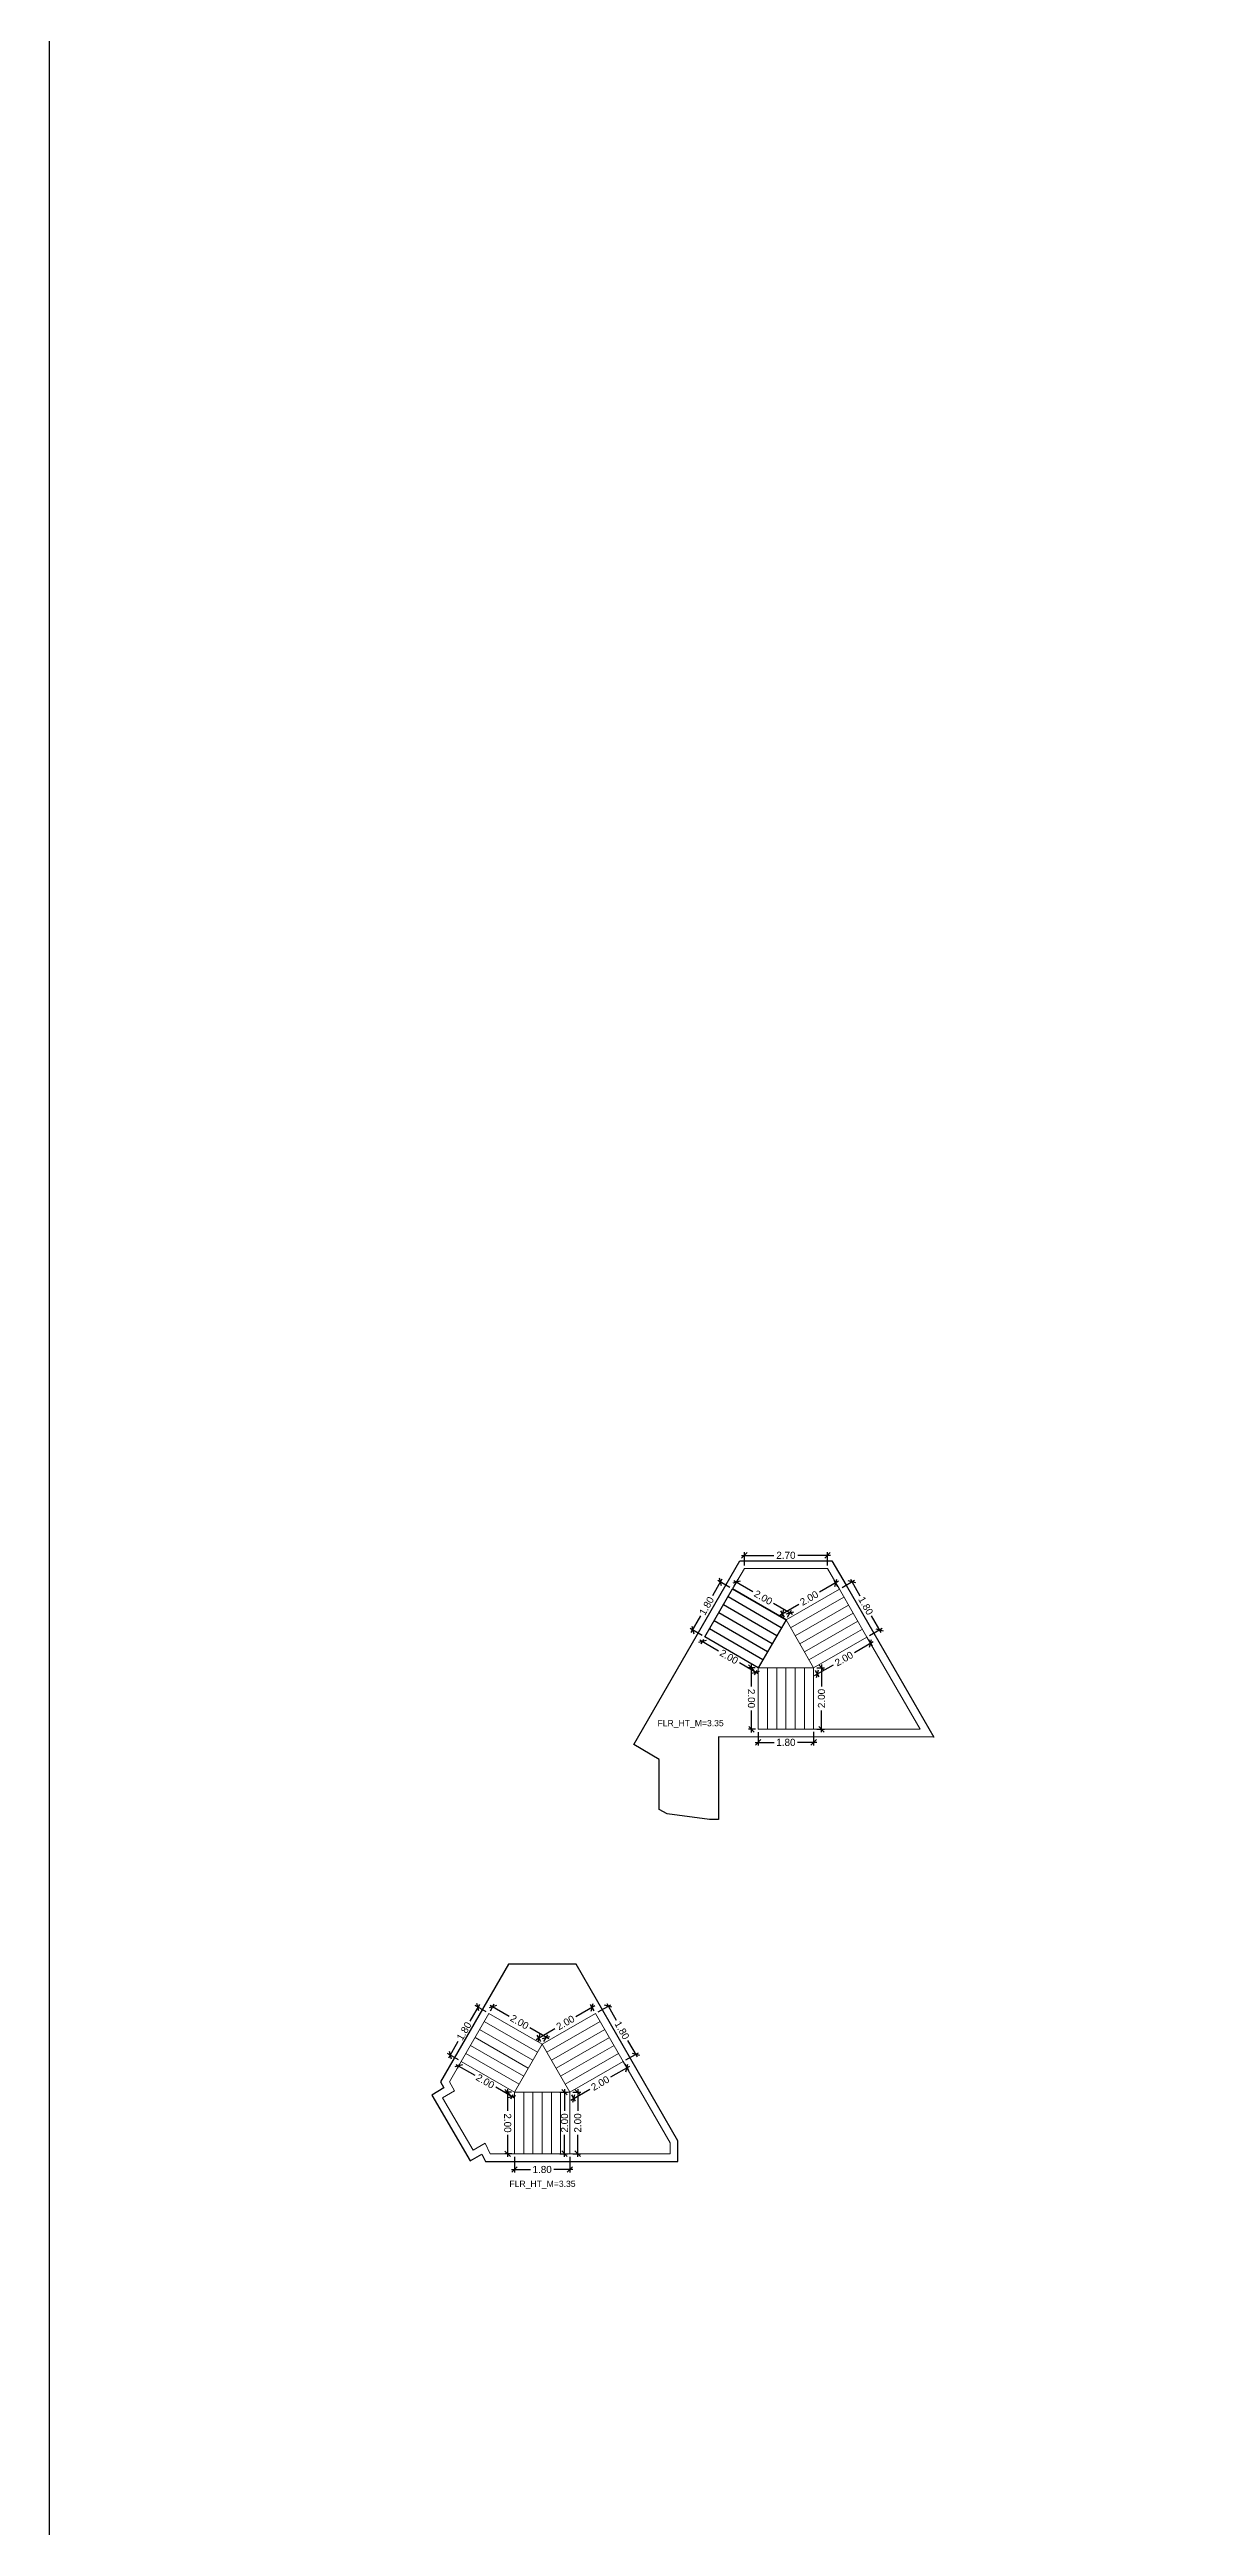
# Model space of a CAD drawing. Header units: metres. Extents: x 256329 to 886268, y -249371 to 355.
# Drawn here: x 281745.9 to 281783.3, y -640.1 to -559.6 of the extents above; entities that cross this region are included whole.
import ezdxf

# ---------------------------------------------------------------- set-up
doc = ezdxf.new("R2010")
doc.units = ezdxf.units.M
doc.header["$MEASUREMENT"] = 0
doc.header["$PDMODE"] = 35
doc.linetypes.add('CONTINOUS', pattern=[0])
doc.layers.get('0').update_dxf_attribs({"lineweight": 18})
doc.layers.get('Defpoints').update_dxf_attribs({"lineweight": 20})
for name, color, linetype in [('BLK_1_FLR_36_STAIR_1', 7, 'Continuous'), ('BLK_1_FLR_36_STAIR_2', 7, 'Continuous'), ('BLK_1_FLR_36_STAIR_2_FLIGHT_1', 7, 'Continuous')]:
    doc.layers.add(name, color=color, linetype=linetype)
for name, color, linetype, lineweight in [('BLK_1_FLR_36_STAIR_1_FLIGHT_1', 7, 'Continuous', 0), ('BLK_1_FLR_36_STAIR_1_FLIGHT_2', 7, 'Continuous', 0), ('BLK_1_FLR_36_STAIR_1_FLIGHT_3', 7, 'Continuous', 0), ('BLK_1_FLR_36_STAIR_1_LANDING_1', 7, 'Continuous', 0), ('BLK_1_FLR_36_STAIR_1_LANDING_2', 7, 'Continuous', 0), ('BLK_1_FLR_36_STAIR_2_FLIGHT_2', 7, 'Continuous', 0), ('BLK_1_FLR_36_STAIR_2_FLIGHT_3', 7, 'Continuous', 0), ('BLK_1_FLR_36_STAIR_2_LANDING_1', 1, 'Continuous', 0), ('BLK_1_FLR_36_STAIR_2_LANDING_2', 7, 'Continuous', 0)]:
    doc.layers.add(name, color=color, linetype=linetype, lineweight=lineweight)
doc.layers.add('SPA COMMENT', color=7, linetype='Continuous', true_color=0xeb0505)
doc.styles.get("Standard").update_dxf_attribs({"font": 'arial.ttf'})
doc.dimstyles.new('METRIC DIM', dxfattribs={"dimtxt": 0.23, "dimasz": 0.18, "dimexe": 0.1, "dimexo": 0.1, "dimgap": 0.09, "dimtad": 0, "dimzin": 0, "dimdsep": 46, "dimtxsty": 'Standard', "dimblk": 'OBLIQUE', "dimcen": 0, "dimdle": 0.1, "dimclrd": 147, "dimclre": 147, "dimclrt": 7, "dimadec": 0, "dimazin": 0, "dimtfac": 1, "dimtofl": 0, "dimtmove": 0, "dimatfit": 2, "dimfxl": 0.125, "dimtolj": 1, "dimtzin": 0, "dimarcsym": 0})

# ---------------------------------------------------------------- blocks, each defined once
blk = doc.blocks.new('_Oblique')
at = {"color": 0, "linetype": 'ByBlock', "lineweight": -2}
blk.add_line((-0.5, -0.5), (0.5, 0.5), dxfattribs=at)
blk = doc.blocks.new('*D391')
at = {"layer": 'BLK_1_FLR_36_STAIR_1_FLIGHT_2', "color": 147, "lineweight": -2, "transparency": 16777216}
for p, q in [((281760.887707, -628.510794), (281761.510207, -628.511018)), ((281760.987855, -628.098859), (281760.987671, -628.61083)), ((281762.887707, -628.511513), (281762.265207, -628.511289)), ((281762.787855, -628.099506), (281762.787671, -628.611477))]:
    blk.add_line(p, q, dxfattribs=at)
at = {"layer": 'Defpoints', "color": 0, "linetype": 'CONTINOUS', "transparency": 16777216}
for p in [(281760.987891, -627.998859, 0.042641), (281762.787707, -628.511477), (281762.787891, -627.999506, 0.042641)]:
    blk.add_point(p, dxfattribs=at)
at = {"layer": 'BLK_1_FLR_36_STAIR_1_FLIGHT_2', "color": 147, "linetype": 'CONTINOUS', "lineweight": -2, "transparency": 16777216, "xscale": 0.18, "yscale": 0.18, "zscale": 0.18}
for p, rotation in [((281760.987707, -628.51083), 179.979403), ((281762.787707, -628.511477), 359.979403)]:
    blk.add_blockref('_Oblique', p, dxfattribs=dict(at, rotation=rotation))
at = {"layer": 'BLK_1_FLR_36_STAIR_1_FLIGHT_2', "color": 7, "linetype": 'CONTINOUS', "transparency": 16777216, "insert": (281761.887707, -628.511154), "char_height": 0.23, "attachment_point": 5, "rotation": 359.97940333}
blk.add_mtext('\\A1;1.80', dxfattribs=at)
blk = doc.blocks.new('*D392')
at = {"layer": 'BLK_1_FLR_36_STAIR_1_FLIGHT_3', "color": 147, "lineweight": -2, "transparency": 16777216}
for p, q in [((281760.196369, -623.169534), (281760.812295, -623.523678)), ((281760.205768, -623.353806), (281760.332906, -623.132688)), ((281762.104911, -624.266903), (281761.488985, -623.912759)), ((281761.940927, -624.351484), (281762.068065, -624.130366))]:
    blk.add_line(p, q, dxfattribs=at)
at = {"layer": 'Defpoints', "color": 0, "linetype": 'CONTINOUS', "transparency": 16777216}
for p in [(281760.155923, -623.440497, 0.042641), (281761.891082, -624.438175, 0.042641), (281762.018219, -624.217058)]:
    blk.add_point(p, dxfattribs=at)
at = {"layer": 'BLK_1_FLR_36_STAIR_1_FLIGHT_3', "color": 147, "linetype": 'CONTINOUS', "lineweight": -2, "transparency": 16777216, "xscale": 0.18, "yscale": 0.18, "zscale": 0.18}
for p, rotation in [((281760.283061, -623.219379), 150.102044), ((281762.018219, -624.217058), 330.102044)]:
    blk.add_blockref('_Oblique', p, dxfattribs=dict(at, rotation=rotation))
at = {"layer": 'BLK_1_FLR_36_STAIR_1_FLIGHT_3', "color": 7, "linetype": 'CONTINOUS', "transparency": 16777216, "insert": (281761.15064, -623.718218), "char_height": 0.23, "attachment_point": 5, "rotation": 330.10204415}
blk.add_mtext('\\A1;2.00', dxfattribs=at)
blk = doc.blocks.new('*D393')
at = {"layer": 'BLK_1_FLR_36_STAIR_1_FLIGHT_1', "color": 147, "lineweight": -2, "transparency": 16777216}
for p, q in [((281763.59654, -623.191178), (281762.981186, -623.544777)), ((281763.575351, -623.355015), (281763.460013, -623.154296)), ((281761.689039, -624.287279), (281762.304393, -623.93368)), ((281761.841259, -624.351471), (281761.72592, -624.150752))]:
    blk.add_line(p, q, dxfattribs=at)
at = {"layer": 'Defpoints', "color": 0, "linetype": 'CONTINOUS', "transparency": 16777216}
for p in [(281763.509836, -623.241001), (281763.625174, -623.44172, 0.042641), (281761.891082, -624.438175, 0.042641)]:
    blk.add_point(p, dxfattribs=at)
at = {"layer": 'BLK_1_FLR_36_STAIR_1_FLIGHT_1', "color": 147, "linetype": 'CONTINOUS', "lineweight": -2, "transparency": 16777216, "xscale": 0.18, "yscale": 0.18, "zscale": 0.18}
for p, rotation in [((281763.509836, -623.241001), 29.88281300000001), ((281761.775743, -624.237456), 209.882813)]:
    blk.add_blockref('_Oblique', p, dxfattribs=dict(at, rotation=rotation))
at = {"layer": 'BLK_1_FLR_36_STAIR_1_FLIGHT_1', "color": 7, "linetype": 'CONTINOUS', "transparency": 16777216, "insert": (281762.642789, -623.739229), "char_height": 0.23, "attachment_point": 5, "rotation": 29.88281256}
blk.add_mtext('\\A1;2.00', dxfattribs=at)
blk = doc.blocks.new('*D394')
at = {"layer": 'BLK_1_FLR_36_STAIR_1_LANDING_2', "color": 147, "lineweight": -2, "transparency": 16777216}
for p, q in [((281760.887892, -625.999306), (281760.660613, -626.000324)), ((281760.760164, -625.899877), (281760.763342, -626.609693)), ((281760.770013, -628.100074), (281760.766836, -627.390258)), ((281760.896846, -627.999505), (281760.669567, -628.000523))]:
    blk.add_line(p, q, dxfattribs=at)
at = {"layer": 'Defpoints', "color": 0, "linetype": 'CONTINOUS', "transparency": 16777216}
for p in [(281760.987891, -625.998859, 0.042641), (281760.769566, -628.000075), (281760.996845, -627.999058, 0.042641)]:
    blk.add_point(p, dxfattribs=at)
at = {"layer": 'BLK_1_FLR_36_STAIR_1_LANDING_2', "color": 147, "linetype": 'CONTINOUS', "lineweight": -2, "transparency": 16777216, "xscale": 0.18, "yscale": 0.18, "zscale": 0.18}
for p, rotation in [((281760.760612, -625.999876), 90.256477), ((281760.769566, -628.000075), 270.256477)]:
    blk.add_blockref('_Oblique', p, dxfattribs=dict(at, rotation=rotation))
at = {"layer": 'BLK_1_FLR_36_STAIR_1_LANDING_2', "color": 7, "linetype": 'CONTINOUS', "transparency": 16777216, "insert": (281760.765089, -626.999975), "char_height": 0.23, "attachment_point": 5, "rotation": 270.25647707}
blk.add_mtext('\\A1;2.00', dxfattribs=at)
blk = doc.blocks.new('*D395')
at = {"layer": 'BLK_1_FLR_36_STAIR_1_LANDING_2', "color": 147, "lineweight": -2, "transparency": 16777216}
for p, q in [((281759.08596, -625.094471), (281759.700374, -625.449048)), ((281759.206234, -625.086125), (281759.122588, -625.231067)), ((281760.990858, -626.193784), (281760.376444, -625.839207)), ((281760.937908, -626.085471), (281760.854262, -626.230412))]:
    blk.add_line(p, q, dxfattribs=at)
at = {"layer": 'Defpoints', "color": 0, "linetype": 'CONTINOUS', "transparency": 16777216}
for p in [(281759.172572, -625.144455), (281759.256218, -624.999513, 0.042641), (281760.987891, -625.998859, 0.042641)]:
    blk.add_point(p, dxfattribs=at)
at = {"layer": 'BLK_1_FLR_36_STAIR_1_LANDING_2', "color": 147, "linetype": 'CONTINOUS', "lineweight": -2, "transparency": 16777216, "xscale": 0.18, "yscale": 0.18, "zscale": 0.18}
for p, rotation in [((281759.172572, -625.144455), 150.01084), ((281760.904246, -626.1438), 330.01084)]:
    blk.add_blockref('_Oblique', p, dxfattribs=dict(at, rotation=rotation))
at = {"layer": 'BLK_1_FLR_36_STAIR_1_LANDING_2', "color": 7, "linetype": 'CONTINOUS', "transparency": 16777216, "insert": (281760.038409, -625.644128), "char_height": 0.23, "attachment_point": 5, "rotation": 330.01084041}
blk.add_mtext('\\A1;2.00', dxfattribs=at)
blk = doc.blocks.new('*D396')
at = {"layer": 'BLK_1_FLR_36_STAIR_1_LANDING_1', "color": 147, "lineweight": -2, "transparency": 16777216}
for p, q in [((281764.728283, -625.160706), (281764.112929, -625.514305)), ((281764.571807, -625.089108), (281764.691401, -625.297234)), ((281762.820781, -626.256807), (281763.436136, -625.903208)), ((281762.837714, -626.085563), (281762.957309, -626.293689))]:
    blk.add_line(p, q, dxfattribs=at)
at = {"layer": 'Defpoints', "color": 0, "linetype": 'CONTINOUS', "transparency": 16777216}
for p in [(281764.521984, -625.002403, 0.042641), (281764.641578, -625.210529), (281762.787891, -625.998859, 0.042641)]:
    blk.add_point(p, dxfattribs=at)
at = {"layer": 'BLK_1_FLR_36_STAIR_1_LANDING_1', "color": 147, "linetype": 'CONTINOUS', "lineweight": -2, "transparency": 16777216, "xscale": 0.18, "yscale": 0.18, "zscale": 0.18}
for p, rotation in [((281764.641578, -625.210529), 29.88281300000001), ((281762.907486, -626.206984), 209.882813)]:
    blk.add_blockref('_Oblique', p, dxfattribs=dict(at, rotation=rotation))
at = {"layer": 'BLK_1_FLR_36_STAIR_1_LANDING_1', "color": 7, "linetype": 'CONTINOUS', "transparency": 16777216, "insert": (281763.774532, -625.708757), "char_height": 0.23, "attachment_point": 5, "rotation": 29.88281256}
blk.add_mtext('\\A1;2.00', dxfattribs=at)
blk = doc.blocks.new('*D397')
at = {"layer": 'BLK_1_FLR_36_STAIR_1_LANDING_1', "color": 147, "lineweight": -2, "transparency": 16777216}
for p, q in [((281762.887891, -625.998859), (281763.143542, -625.998859)), ((281763.043542, -625.898859), (281763.043542, -626.608572)), ((281763.043542, -628.098859), (281763.043542, -627.389145)), ((281762.887891, -627.998859), (281763.143542, -627.998859))]:
    blk.add_line(p, q, dxfattribs=at)
at = {"layer": 'Defpoints', "color": 0, "linetype": 'CONTINOUS', "transparency": 16777216}
for p in [(281762.787891, -625.998859, 0.042641), (281762.787891, -627.998859, 0.042641), (281763.043542, -627.998859)]:
    blk.add_point(p, dxfattribs=at)
at = {"layer": 'BLK_1_FLR_36_STAIR_1_LANDING_1', "color": 147, "linetype": 'CONTINOUS', "lineweight": -2, "transparency": 16777216, "xscale": 0.18, "yscale": 0.18, "zscale": 0.18}
for p, rotation in [((281763.043542, -625.998859), 90), ((281763.043542, -627.998859), 270)]:
    blk.add_blockref('_Oblique', p, dxfattribs=dict(at, rotation=rotation))
at = {"layer": 'BLK_1_FLR_36_STAIR_1_LANDING_1', "color": 7, "linetype": 'CONTINOUS', "transparency": 16777216, "insert": (281763.043542, -626.998859), "char_height": 0.23, "attachment_point": 5, "rotation": 90}
blk.add_mtext('\\A1;2.00', dxfattribs=at)
blk = doc.blocks.new('*D398')
at = {"layer": 'BLK_1_FLR_36_STAIR_1_FLIGHT_3', "color": 147, "lineweight": -2, "transparency": 16777216}
for p, q in [((281759.849977, -623.148479), (281759.538829, -623.687639)), ((281760.069311, -623.390514), (281759.713381, -623.185107)), ((281758.850305, -624.880719), (281759.161453, -624.341559)), ((281759.169606, -624.949529), (281758.813676, -624.744123))]:
    blk.add_line(p, q, dxfattribs=at)
at = {"layer": 'Defpoints', "color": 0, "linetype": 'CONTINOUS', "transparency": 16777216}
for p in [(281760.155923, -623.440497, 0.042641), (281758.900288, -624.794107), (281759.256218, -624.999513, 0.042641)]:
    blk.add_point(p, dxfattribs=at)
at = {"layer": 'BLK_1_FLR_36_STAIR_1_FLIGHT_3', "color": 147, "linetype": 'CONTINOUS', "lineweight": -2, "transparency": 16777216, "xscale": 0.18, "yscale": 0.18, "zscale": 0.18}
for p, rotation in [((281759.799993, -623.235091), 60.01084000000001), ((281758.900288, -624.794107), 240.01084)]:
    blk.add_blockref('_Oblique', p, dxfattribs=dict(at, rotation=rotation))
at = {"layer": 'BLK_1_FLR_36_STAIR_1_FLIGHT_3', "color": 7, "linetype": 'CONTINOUS', "transparency": 16777216, "insert": (281759.350141, -624.014599), "char_height": 0.23, "attachment_point": 5, "rotation": 60.01084041}
blk.add_mtext('\\A1;1.80', dxfattribs=at)
blk = doc.blocks.new('*D399')
at = {"layer": 'BLK_1_FLR_36_STAIR_1_FLIGHT_1', "color": 147, "lineweight": -2, "transparency": 16777216}
for p, q in [((281763.711879, -623.391897), (281764.121002, -623.156804)), ((281763.984475, -623.119922), (281764.294621, -623.659659)), ((281764.98093, -624.854015), (281764.670783, -624.314278)), ((281764.608688, -624.95258), (281765.017812, -624.717487))]:
    blk.add_line(p, q, dxfattribs=at)
at = {"layer": 'Defpoints', "color": 0, "linetype": 'CONTINOUS', "transparency": 16777216}
for p in [(281763.625174, -623.44172, 0.042641), (281764.521984, -625.002403, 0.042641), (281764.931107, -624.76731)]:
    blk.add_point(p, dxfattribs=at)
at = {"layer": 'BLK_1_FLR_36_STAIR_1_FLIGHT_1', "color": 147, "linetype": 'CONTINOUS', "lineweight": -2, "transparency": 16777216, "xscale": 0.18, "yscale": 0.18, "zscale": 0.18}
for p, rotation in [((281764.034297, -623.206627), 119.882813), ((281764.931107, -624.76731), 299.882813)]:
    blk.add_blockref('_Oblique', p, dxfattribs=dict(at, rotation=rotation))
at = {"layer": 'BLK_1_FLR_36_STAIR_1_FLIGHT_1', "color": 7, "linetype": 'CONTINOUS', "transparency": 16777216, "insert": (281764.482702, -623.986969), "char_height": 0.23, "attachment_point": 5, "rotation": 299.88281257}
blk.add_mtext('\\A1;1.80', dxfattribs=at)
blk = doc.blocks.new('*D400')
at = {"layer": 'BLK_1_FLR_36_STAIR_2_FLIGHT_2', "color": 147, "lineweight": -2, "transparency": 16777216}
for p, q in [((281771.633576, -609.596179), (281772.042699, -609.361086)), ((281771.906172, -609.324204), (281772.216319, -609.863941)), ((281772.530386, -611.156862), (281772.939509, -610.921769)), ((281772.902627, -611.058297), (281772.592481, -610.51856))]:
    blk.add_line(p, q, dxfattribs=at)
at = {"layer": 'Defpoints', "color": 0, "linetype": 'CONTINOUS', "transparency": 16777216}
for p in [(281771.546871, -609.646002, 0.042641), (281772.852805, -610.971592), (281772.443681, -611.206685, 0.042641)]:
    blk.add_point(p, dxfattribs=at)
at = {"layer": 'BLK_1_FLR_36_STAIR_2_FLIGHT_2', "color": 147, "linetype": 'CONTINOUS', "lineweight": -2, "transparency": 16777216, "xscale": 0.18, "yscale": 0.18, "zscale": 0.18}
for p, rotation in [((281771.955995, -609.410909), 119.882813), ((281772.852805, -610.971592), 299.882813)]:
    blk.add_blockref('_Oblique', p, dxfattribs=dict(at, rotation=rotation))
at = {"layer": 'BLK_1_FLR_36_STAIR_2_FLIGHT_2', "color": 7, "linetype": 'CONTINOUS', "transparency": 16777216, "insert": (281772.4044, -610.191251), "char_height": 0.23, "attachment_point": 5, "rotation": 299.88281257}
blk.add_mtext('\\A1;1.80', dxfattribs=at)
blk = doc.blocks.new('*D401')
at = {"layer": 'BLK_1_FLR_36_STAIR_2_LANDING_1', "color": 147, "lineweight": -2, "transparency": 16777216}
for p, q in [((281768.118066, -609.373816), (281768.733992, -609.72796)), ((281768.127466, -609.558088), (281768.254604, -609.33697)), ((281770.026608, -610.471185), (281769.410682, -610.117041)), ((281769.862625, -610.555766), (281769.989762, -610.334648))]:
    blk.add_line(p, q, dxfattribs=at)
at = {"layer": 'Defpoints', "color": 0, "linetype": 'CONTINOUS', "transparency": 16777216}
for p in [(281768.07762, -609.644779, 0.042641), (281769.812779, -610.642457, 0.042641), (281769.939917, -610.42134)]:
    blk.add_point(p, dxfattribs=at)
at = {"layer": 'BLK_1_FLR_36_STAIR_2_LANDING_1', "color": 147, "linetype": 'CONTINOUS', "lineweight": -2, "transparency": 16777216, "xscale": 0.18, "yscale": 0.18, "zscale": 0.18}
for p, rotation in [((281768.204758, -609.423661), 150.102044), ((281769.939917, -610.42134), 330.102044)]:
    blk.add_blockref('_Oblique', p, dxfattribs=dict(at, rotation=rotation))
at = {"layer": 'BLK_1_FLR_36_STAIR_2_LANDING_1', "color": 7, "linetype": 'CONTINOUS', "transparency": 16777216, "insert": (281769.072337, -609.9225), "char_height": 0.23, "attachment_point": 5, "rotation": 330.10204415}
blk.add_mtext('\\A1;2.00', dxfattribs=at)
blk = doc.blocks.new('*D402')
at = {"layer": 'BLK_1_FLR_36_STAIR_2_FLIGHT_2', "color": 147, "lineweight": -2, "transparency": 16777216}
for p, q in [((281771.497049, -609.559297), (281771.38171, -609.358578)), ((281769.610736, -610.491561), (281770.22609, -610.137962)), ((281771.518238, -609.39546), (281770.902883, -609.749059)), ((281769.762956, -610.555753), (281769.647618, -610.355034))]:
    blk.add_line(p, q, dxfattribs=at)
at = {"layer": 'Defpoints', "color": 0, "linetype": 'CONTINOUS', "transparency": 16777216}
for p in [(281771.431533, -609.445283), (281771.546871, -609.646002, 0.042641), (281769.812779, -610.642457, 0.042641)]:
    blk.add_point(p, dxfattribs=at)
at = {"layer": 'BLK_1_FLR_36_STAIR_2_FLIGHT_2', "color": 147, "linetype": 'CONTINOUS', "lineweight": -2, "transparency": 16777216, "xscale": 0.18, "yscale": 0.18, "zscale": 0.18}
for p, rotation in [((281771.431533, -609.445283), 29.88281300000001), ((281769.69744, -610.441738), 209.882813)]:
    blk.add_blockref('_Oblique', p, dxfattribs=dict(at, rotation=rotation))
at = {"layer": 'BLK_1_FLR_36_STAIR_2_FLIGHT_2', "color": 7, "linetype": 'CONTINOUS', "transparency": 16777216, "insert": (281770.564487, -609.943511), "char_height": 0.23, "attachment_point": 5, "rotation": 29.88281256}
blk.add_mtext('\\A1;2.00', dxfattribs=at)
blk = doc.blocks.new('*D403')
at = {"layer": 'BLK_1_FLR_36_STAIR_2_FLIGHT_3', "color": 147, "lineweight": -2, "transparency": 16777216}
for p, q in [((281768.80959, -612.203588), (281768.58231, -612.204606)), ((281768.681862, -612.104159), (281768.685039, -612.813975)), ((281768.818543, -614.203787), (281768.591264, -614.204805)), ((281768.691711, -614.304356), (281768.688533, -613.59454))]:
    blk.add_line(p, q, dxfattribs=at)
at = {"layer": 'Defpoints', "color": 0, "linetype": 'CONTINOUS', "transparency": 16777216}
for p in [(281768.909589, -612.203141, 0.042641), (281768.691263, -614.204357), (281768.918542, -614.20334, 0.042641)]:
    blk.add_point(p, dxfattribs=at)
at = {"layer": 'BLK_1_FLR_36_STAIR_2_FLIGHT_3', "color": 147, "linetype": 'CONTINOUS', "lineweight": -2, "transparency": 16777216, "xscale": 0.18, "yscale": 0.18, "zscale": 0.18}
for p, rotation in [((281768.682309, -612.204158), 90.256477), ((281768.691263, -614.204357), 270.256477)]:
    blk.add_blockref('_Oblique', p, dxfattribs=dict(at, rotation=rotation))
at = {"layer": 'BLK_1_FLR_36_STAIR_2_FLIGHT_3', "color": 7, "linetype": 'CONTINOUS', "transparency": 16777216, "insert": (281768.686786, -613.204257), "char_height": 0.23, "attachment_point": 5, "rotation": 270.25647707}
blk.add_mtext('\\A1;2.00', dxfattribs=at)
blk = doc.blocks.new('*D404')
at = {"layer": 'BLK_1_FLR_36_STAIR_2_FLIGHT_1', "color": 147, "lineweight": -2, "transparency": 16777216}
for p, q in [((281767.007657, -611.298753), (281767.622071, -611.65333)), ((281767.127931, -611.290407), (281767.044286, -611.435349)), ((281768.912555, -612.398066), (281768.298141, -612.043489)), ((281768.859605, -612.289753), (281768.775959, -612.434694))]:
    blk.add_line(p, q, dxfattribs=at)
at = {"layer": 'Defpoints', "color": 0, "linetype": 'CONTINOUS', "transparency": 16777216}
for p in [(281767.094269, -611.348737), (281767.177915, -611.203795, 0.042641), (281768.909589, -612.203141, 0.042641)]:
    blk.add_point(p, dxfattribs=at)
at = {"layer": 'BLK_1_FLR_36_STAIR_2_FLIGHT_1', "color": 147, "linetype": 'CONTINOUS', "lineweight": -2, "transparency": 16777216, "xscale": 0.18, "yscale": 0.18, "zscale": 0.18}
for p, rotation in [((281767.094269, -611.348737), 150.01084), ((281768.825943, -612.348082), 330.01084)]:
    blk.add_blockref('_Oblique', p, dxfattribs=dict(at, rotation=rotation))
at = {"layer": 'BLK_1_FLR_36_STAIR_2_FLIGHT_1', "color": 7, "linetype": 'CONTINOUS', "transparency": 16777216, "insert": (281767.960106, -611.84841), "char_height": 0.23, "attachment_point": 5, "rotation": 330.01084041}
blk.add_mtext('\\A1;2.00', dxfattribs=at)
blk = doc.blocks.new('*D405')
at = {"layer": 'BLK_1_FLR_36_STAIR_2_LANDING_2', "color": 147, "lineweight": -2, "transparency": 16777216}
for p, q in [((281772.64998, -611.364988), (281772.034626, -611.718587)), ((281772.493504, -611.29339), (281772.613098, -611.501516)), ((281770.742479, -612.461089), (281771.357833, -612.10749)), ((281770.759411, -612.289845), (281770.879006, -612.497971))]:
    blk.add_line(p, q, dxfattribs=at)
at = {"layer": 'Defpoints', "color": 0, "linetype": 'CONTINOUS', "transparency": 16777216}
for p in [(281772.443681, -611.206685, 0.042641), (281772.563276, -611.414811), (281770.709589, -612.203141, 0.042641)]:
    blk.add_point(p, dxfattribs=at)
at = {"layer": 'BLK_1_FLR_36_STAIR_2_LANDING_2', "color": 147, "linetype": 'CONTINOUS', "lineweight": -2, "transparency": 16777216, "xscale": 0.18, "yscale": 0.18, "zscale": 0.18}
for p, rotation in [((281772.563276, -611.414811), 29.88281300000001), ((281770.829183, -612.411266), 209.882813)]:
    blk.add_blockref('_Oblique', p, dxfattribs=dict(at, rotation=rotation))
at = {"layer": 'BLK_1_FLR_36_STAIR_2_LANDING_2', "color": 7, "linetype": 'CONTINOUS', "transparency": 16777216, "insert": (281771.696229, -611.913039), "char_height": 0.23, "attachment_point": 5, "rotation": 29.88281256}
blk.add_mtext('\\A1;2.00', dxfattribs=at)
blk = doc.blocks.new('*D406')
at = {"layer": 'BLK_1_FLR_36_STAIR_2_LANDING_2', "color": 147, "lineweight": -2, "transparency": 16777216}
for p, q in [((281770.809589, -612.203141), (281771.065239, -612.203141)), ((281770.965239, -612.103141), (281770.965239, -612.812854)), ((281770.809589, -614.203141), (281771.065239, -614.203141)), ((281770.965239, -614.303141), (281770.965239, -613.593427))]:
    blk.add_line(p, q, dxfattribs=at)
at = {"layer": 'Defpoints', "color": 0, "linetype": 'CONTINOUS', "transparency": 16777216}
for p in [(281770.709589, -612.203141, 0.042641), (281770.709589, -614.203141, 0.042641), (281770.965239, -614.203141)]:
    blk.add_point(p, dxfattribs=at)
at = {"layer": 'BLK_1_FLR_36_STAIR_2_LANDING_2', "color": 147, "linetype": 'CONTINOUS', "lineweight": -2, "transparency": 16777216, "xscale": 0.18, "yscale": 0.18, "zscale": 0.18}
for p, rotation in [((281770.965239, -612.203141), 90), ((281770.965239, -614.203141), 270)]:
    blk.add_blockref('_Oblique', p, dxfattribs=dict(at, rotation=rotation))
at = {"layer": 'BLK_1_FLR_36_STAIR_2_LANDING_2', "color": 7, "linetype": 'CONTINOUS', "transparency": 16777216, "insert": (281770.965239, -613.203141), "char_height": 0.23, "attachment_point": 5, "rotation": 90}
blk.add_mtext('\\A1;2.00', dxfattribs=at)
blk = doc.blocks.new('*D407')
at = {"layer": 'BLK_1_FLR_36_STAIR_2_FLIGHT_1', "color": 147, "lineweight": -2, "transparency": 16777216}
for p, q in [((281767.732097, -609.329921), (281767.420949, -609.869081)), ((281767.991008, -609.594795), (281767.595501, -609.366549)), ((281767.091303, -611.153811), (281766.695796, -610.925565)), ((281766.732425, -611.062161), (281767.043573, -610.523001))]:
    blk.add_line(p, q, dxfattribs=at)
at = {"layer": 'Defpoints', "color": 0, "linetype": 'CONTINOUS', "transparency": 16777216}
for p in [(281768.07762, -609.644779, 0.042641), (281766.782408, -610.975549), (281767.177915, -611.203795, 0.042641)]:
    blk.add_point(p, dxfattribs=at)
at = {"layer": 'BLK_1_FLR_36_STAIR_2_FLIGHT_1', "color": 147, "linetype": 'CONTINOUS', "lineweight": -2, "transparency": 16777216, "xscale": 0.18, "yscale": 0.18, "zscale": 0.18}
for p, rotation in [((281767.682113, -609.416533), 60.01084000000001), ((281766.782408, -610.975549), 240.01084)]:
    blk.add_blockref('_Oblique', p, dxfattribs=dict(at, rotation=rotation))
at = {"layer": 'BLK_1_FLR_36_STAIR_2_FLIGHT_1', "color": 7, "linetype": 'CONTINOUS', "transparency": 16777216, "insert": (281767.232261, -610.196041), "char_height": 0.23, "attachment_point": 5, "rotation": 60.01084041}
blk.add_mtext('\\A1;1.80', dxfattribs=at)
blk = doc.blocks.new('*D408')
at = {"layer": 'BLK_1_FLR_36_STAIR_2_FLIGHT_3', "color": 147, "lineweight": -2, "transparency": 16777216}
for p, q in [((281768.809589, -614.630319), (281769.432089, -614.630319)), ((281768.909589, -614.303141), (281768.909589, -614.730319)), ((281770.809589, -614.630319), (281770.187089, -614.630319)), ((281770.709589, -614.289342), (281770.709589, -614.730319))]:
    blk.add_line(p, q, dxfattribs=at)
at = {"layer": 'Defpoints', "color": 0, "linetype": 'CONTINOUS', "transparency": 16777216}
for p in [(281768.909589, -614.203141, 0.042641), (281770.709589, -614.189342, 0.042641), (281770.709589, -614.630319)]:
    blk.add_point(p, dxfattribs=at)
at = {"layer": 'BLK_1_FLR_36_STAIR_2_FLIGHT_3', "color": 147, "linetype": 'CONTINOUS', "lineweight": -2, "transparency": 16777216, "xscale": 0.18, "yscale": 0.18, "zscale": 0.18, "rotation": 180}
blk.add_blockref('_Oblique', (281768.909589, -614.630319), dxfattribs=at)
at = {"layer": 'BLK_1_FLR_36_STAIR_2_FLIGHT_3', "color": 147, "linetype": 'CONTINOUS', "lineweight": -2, "transparency": 16777216, "xscale": 0.18, "yscale": 0.18, "zscale": 0.18}
blk.add_blockref('_Oblique', (281770.709589, -614.630319), dxfattribs=at)
at = {"layer": 'BLK_1_FLR_36_STAIR_2_FLIGHT_3', "color": 7, "linetype": 'CONTINOUS', "transparency": 16777216, "insert": (281769.809589, -614.630319), "char_height": 0.23, "attachment_point": 5}
blk.add_mtext('\\A1;1.80', dxfattribs=at)
blk = doc.blocks.new('*D409')
at = {"layer": 'BLK_1_FLR_36_STAIR_2_LANDING_1', "color": 147, "lineweight": -2, "transparency": 16777216}
for p, q in [((281768.360938, -608.552349), (281769.420122, -608.552349)), ((281768.460938, -608.881564), (281768.460938, -608.452349)), ((281771.259878, -608.552349), (281770.200695, -608.552349)), ((281771.159878, -608.882228), (281771.159878, -608.452349))]:
    blk.add_line(p, q, dxfattribs=at)
at = {"layer": 'Defpoints', "color": 0, "linetype": 'CONTINOUS', "transparency": 16777216}
for p in [(281771.159878, -608.552349), (281768.460938, -608.981564, 0.042641), (281771.159878, -608.982228, 0.042641)]:
    blk.add_point(p, dxfattribs=at)
at = {"layer": 'BLK_1_FLR_36_STAIR_2_LANDING_1', "color": 147, "linetype": 'CONTINOUS', "lineweight": -2, "transparency": 16777216, "xscale": 0.18, "yscale": 0.18, "zscale": 0.18, "rotation": 180}
blk.add_blockref('_Oblique', (281768.460938, -608.552349), dxfattribs=at)
at = {"layer": 'BLK_1_FLR_36_STAIR_2_LANDING_1', "color": 147, "linetype": 'CONTINOUS', "lineweight": -2, "transparency": 16777216, "xscale": 0.18, "yscale": 0.18, "zscale": 0.18}
blk.add_blockref('_Oblique', (281771.159878, -608.552349), dxfattribs=at)
at = {"layer": 'BLK_1_FLR_36_STAIR_2_LANDING_1', "color": 7, "linetype": 'CONTINOUS', "transparency": 16777216, "insert": (281769.810408, -608.552349), "char_height": 0.23, "attachment_point": 5}
blk.add_mtext('\\A1;2.70', dxfattribs=at)
blk = doc.blocks.new('*D410')
at = {"layer": 'BLK_1_FLR_36_STAIR_1_FLIGHT_2', "color": 147, "lineweight": -2, "transparency": 16777216}
for p, q in [((281762.4588, -625.998859), (281762.714451, -625.998859)), ((281762.614451, -625.898859), (281762.614451, -626.608572)), ((281762.614451, -628.098859), (281762.614451, -627.389145)), ((281762.4588, -627.998859), (281762.714451, -627.998859))]:
    blk.add_line(p, q, dxfattribs=at)
at = {"layer": 'Defpoints', "color": 0, "linetype": 'CONTINOUS', "transparency": 16777216}
for p in [(281762.3588, -625.998859, 0.042641), (281762.3588, -627.998859, 0.042641), (281762.614451, -627.998859)]:
    blk.add_point(p, dxfattribs=at)
at = {"layer": 'BLK_1_FLR_36_STAIR_1_FLIGHT_2', "color": 147, "linetype": 'CONTINOUS', "lineweight": -2, "transparency": 16777216, "xscale": 0.18, "yscale": 0.18, "zscale": 0.18}
for p, rotation in [((281762.614451, -625.998859), 90), ((281762.614451, -627.998859), 270)]:
    blk.add_blockref('_Oblique', p, dxfattribs=dict(at, rotation=rotation))
at = {"layer": 'BLK_1_FLR_36_STAIR_1_FLIGHT_2', "color": 7, "linetype": 'CONTINOUS', "transparency": 16777216, "insert": (281762.614451, -626.998859), "char_height": 0.23, "attachment_point": 5, "rotation": 90}
blk.add_mtext('\\A1;2.00', dxfattribs=at)

msp = doc.modelspace()

# ---------------------------------------------------------------- linework, layer by layer
at = {"layer": 'BLK_1_FLR_36_STAIR_1', "color": 7, "linetype": 'CONTINOUS'}
msp.add_lwpolyline([(281762.993422, -621.833867), (281760.79063, -621.833867), (281758.579067, -625.666081), (281758.692199, -625.86188), (281758.303674, -626.091641), (281759.549365, -628.229822), (281759.925239, -628.013432), (281760.044972, -628.252138), (281766.296715, -628.253702), (281766.296883, -627.582751)], close=True, dxfattribs=at)
at = {"layer": 'BLK_1_FLR_36_STAIR_1_FLIGHT_1', "color": 3, "linetype": 'CONTINOUS'}
for p, q in [((281761.891082, -624.438175), (281763.625174, -623.44172)), ((281762.04055, -624.698289), (281763.774642, -623.701834)), ((281762.190018, -624.958403), (281763.924111, -623.961948)), ((281762.339486, -625.218517), (281764.073579, -624.222062)), ((281762.488955, -625.478631), (281764.223047, -624.482176)), ((281762.638423, -625.738745), (281764.372516, -624.742289)), ((281762.787891, -625.998859), (281764.521984, -625.002403))]:
    msp.add_line(p, q, dxfattribs=at)
at = {"layer": 'BLK_1_FLR_36_STAIR_1_FLIGHT_1', "color": 7, "linetype": 'CONTINOUS'}
msp.add_lwpolyline([(281763.625174, -623.44172), (281764.521984, -625.002403), (281762.787891, -625.998859), (281761.891082, -624.438175), (281763.625174, -623.44172)], dxfattribs=at)
at = {"layer": 'BLK_1_FLR_36_STAIR_1_FLIGHT_2', "color": 3, "linetype": 'CONTINOUS'}
for p, q in [((281760.987891, -625.998859), (281760.987891, -627.998859)), ((281761.287891, -625.998859), (281761.287891, -627.998859)), ((281761.587891, -625.998859), (281761.587891, -627.998859)), ((281761.887891, -625.998859), (281761.887891, -627.998859)), ((281762.187891, -625.998859), (281762.187891, -627.998859)), ((281762.487891, -625.998859), (281762.487891, -627.998859)), ((281762.787891, -625.998859), (281762.787891, -627.998859))]:
    msp.add_line(p, q, dxfattribs=at)
at = {"layer": 'BLK_1_FLR_36_STAIR_1_FLIGHT_2', "color": 7, "linetype": 'CONTINOUS'}
msp.add_lwpolyline([(281760.987891, -625.998859), (281762.787891, -625.998859), (281762.787891, -627.998859), (281760.987891, -627.998859)], close=True, dxfattribs=at)
at = {"layer": 'BLK_1_FLR_36_STAIR_1_FLIGHT_3', "color": 3, "linetype": 'CONTINOUS'}
for p, q in [((281761.737646, -624.699679), (281760.005972, -623.700333)), ((281761.891082, -624.438175), (281760.155923, -623.440497)), ((281761.287793, -625.479187), (281759.556119, -624.479841)), ((281761.437744, -625.219351), (281759.70607, -624.220005)), ((281761.587695, -624.959515), (281759.856021, -623.960169)), ((281760.987891, -625.998859), (281759.256218, -624.999513)), ((281761.137842, -625.739023), (281759.406169, -624.739677))]:
    msp.add_line(p, q, dxfattribs=at)
at = {"layer": 'BLK_1_FLR_36_STAIR_1_FLIGHT_3', "ltscale": 0.05}
msp.add_lwpolyline([(281761.891082, -624.438175), (281760.987891, -625.998859), (281759.256218, -624.999513), (281760.155923, -623.440497), (281761.891082, -624.438175)], dxfattribs=at)
at = {"layer": 'BLK_1_FLR_36_STAIR_1_LANDING_1', "color": 7, "linetype": 'CONTINOUS'}
msp.add_lwpolyline([(281762.787891, -625.998859), (281764.521984, -625.002403), (281766.043547, -627.65032), (281766.043459, -628.00032), (281762.787891, -627.998859), (281762.787891, -625.998859)], dxfattribs=at)
at = {"layer": 'BLK_1_FLR_36_STAIR_1_LANDING_2', "color": 7, "linetype": 'CONTINOUS'}
msp.add_lwpolyline([(281760.987891, -625.998859), (281760.987891, -627.998859), (281760.201329, -627.998859), (281760.031375, -627.660031), (281759.642554, -627.886556), (281758.649245, -626.18158), (281759.036993, -625.952279), (281758.871587, -625.666005), (281759.256218, -624.999513), (281760.986678, -626.000956)], dxfattribs=at)
at = {"layer": 'BLK_1_FLR_36_STAIR_2', "color": 7, "linetype": 'CONTINOUS'}
msp.add_lwpolyline([(281768.314742, -608.72821), (281771.305437, -608.728945), (281771.766114, -609.519101), (281772.663183, -611.080236), (281774.613993, -614.458122), (281767.621591, -614.455096), (281767.620921, -617.131688), (281767.331629, -617.131615), (281765.946447, -616.95405), (281765.693114, -616.807839), (281765.693426, -615.184898), (281764.862461, -614.704688)], close=True, dxfattribs=at)
at = {"layer": 'BLK_1_FLR_36_STAIR_2_FLIGHT_1', "color": 3, "linetype": 'CONTINOUS'}
for p, q in [((281769.509392, -611.163797), (281767.777718, -610.164451)), ((281769.659343, -610.903961), (281767.927669, -609.904615)), ((281769.812779, -610.642457), (281768.07762, -609.644779)), ((281769.059539, -611.943305), (281767.327866, -610.943959)), ((281769.20949, -611.683469), (281767.477817, -610.684123)), ((281769.359441, -611.423633), (281767.627767, -610.424287)), ((281768.909589, -612.203141), (281767.177915, -611.203795))]:
    msp.add_line(p, q, dxfattribs=at)
at = {"layer": 'BLK_1_FLR_36_STAIR_2_FLIGHT_1', "color": 7, "ltscale": 0.05}
msp.add_lwpolyline([(281769.812779, -610.642457), (281768.909589, -612.203141), (281767.177915, -611.203795), (281768.07762, -609.644779), (281769.812779, -610.642457)], dxfattribs=at)
at = {"layer": 'BLK_1_FLR_36_STAIR_2_FLIGHT_2', "color": 3, "linetype": 'CONTINOUS'}
for p, q in [((281769.812779, -610.642457), (281771.546871, -609.646002)), ((281769.962247, -610.902571), (281771.69634, -609.906116)), ((281770.111715, -611.162685), (281771.845808, -610.16623)), ((281770.261184, -611.422799), (281771.995276, -610.426344)), ((281770.410652, -611.682913), (281772.144745, -610.686457)), ((281770.56012, -611.943027), (281772.294213, -610.946571)), ((281770.709589, -612.203141), (281772.443681, -611.206685))]:
    msp.add_line(p, q, dxfattribs=at)
at = {"layer": 'BLK_1_FLR_36_STAIR_2_FLIGHT_2', "color": 7, "linetype": 'CONTINOUS'}
msp.add_lwpolyline([(281771.546871, -609.646002), (281772.443681, -611.206685), (281770.709589, -612.203141), (281769.812779, -610.642457), (281771.546871, -609.646002)], dxfattribs=at)
at = {"layer": 'BLK_1_FLR_36_STAIR_2_FLIGHT_3', "color": 3, "linetype": 'CONTINOUS'}
for p, q in [((281768.909589, -612.203141), (281768.909589, -614.203141)), ((281769.209589, -612.203141), (281769.209589, -614.203141)), ((281769.509589, -612.203141), (281769.509589, -614.203141)), ((281769.809589, -612.203141), (281769.809589, -614.203141)), ((281770.109589, -612.203141), (281770.109589, -614.203141)), ((281770.409589, -612.203141), (281770.409589, -614.203141)), ((281770.709589, -612.203141), (281770.709589, -614.203141))]:
    msp.add_line(p, q, dxfattribs=at)
at = {"layer": 'BLK_1_FLR_36_STAIR_2_FLIGHT_3', "color": 7, "linetype": 'CONTINOUS'}
msp.add_lwpolyline([(281768.909589, -612.203141), (281770.709589, -612.203141), (281770.709589, -614.203141), (281768.909589, -614.203141)], close=True, dxfattribs=at)
at = {"layer": 'BLK_1_FLR_36_STAIR_2_LANDING_1', "color": 7, "ltscale": 0.05}
msp.add_lwpolyline([(281768.460938, -608.981564), (281771.159878, -608.982228), (281771.546871, -609.646002), (281769.812779, -610.642457), (281768.07762, -609.644779), (281768.460938, -608.981564)], dxfattribs=at)
at = {"layer": 'BLK_1_FLR_36_STAIR_2_LANDING_2', "ltscale": 0.05}
msp.add_lwpolyline([(281770.709589, -612.203141), (281772.443681, -611.206685), (281774.174623, -614.203864), (281770.709589, -614.203864), (281770.709589, -612.203141)], dxfattribs=at)
at = {"layer": 'SPA COMMENT'}
msp.add_lwpolyline([(281860.317546, -923.441005), (281745.876506, -923.441005), (281745.876506, 21.834427), (281860.317546, 21.834427)], close=True, dxfattribs=at)

# ---------------------------------------------------------------- texts
at = {"layer": 'BLK_1_FLR_36_STAIR_1', "color": 7, "linetype": 'CONTINOUS', "insert": (281760.823355, -628.876619, -0.042641), "char_height": 0.2, "attachment_point": 1}
msp.add_mtext_dynamic_manual_height_columns('FLR_HT_M=3.35', width=2.272281, gutter_width=0.405, heights=[0.300679], dxfattribs=at)
at = {"layer": 'BLK_1_FLR_36_STAIR_2', "color": 7, "linetype": 'CONTINOUS', "insert": (281765.63743, -613.905139, -0.042641), "char_height": 0.2, "attachment_point": 1}
msp.add_mtext_dynamic_manual_height_columns('FLR_HT_M=3.35', width=2.272281, gutter_width=0.405, heights=[0.300679], dxfattribs=at)

# ---------------------------------------------------------------- dimensions: what is measured, and where the dimension line sits
at = {"layer": 'BLK_1_FLR_36_STAIR_1_FLIGHT_1', "color": 2, "linetype": 'CONTINOUS'}
dim = msp.add_aligned_dim(p1=(281761.891082, -624.438175), p2=(281763.625174, -623.44172), distance=0.231497, dimstyle='METRIC DIM', override={"dimfxl": 0.18}, dxfattribs=at)
dim.commit()
dim.dimension.update_dxf_attribs({"geometry": '*D393', "text_midpoint": (281762.642789, -623.739229, -0.042641)})
at = {"layer": 'BLK_1_FLR_36_STAIR_1_FLIGHT_1', "color": 1, "linetype": 'CONTINOUS'}
dim = msp.add_aligned_dim(p1=(281763.625174, -623.44172), p2=(281764.521984, -625.002403), distance=0.471858, dimstyle='METRIC DIM', override={"dimfxl": 0.18}, dxfattribs=at)
dim.commit()
dim.dimension.update_dxf_attribs({"geometry": '*D399', "text_midpoint": (281764.482702, -623.986969, -0.042641)})
at = {"layer": 'BLK_1_FLR_36_STAIR_1_FLIGHT_2', "color": 2, "linetype": 'CONTINOUS'}
dim = msp.add_aligned_dim(p1=(281762.3588, -625.998859), p2=(281762.3588, -627.998859), distance=0.255651, dimstyle='METRIC DIM', override={"dimfxl": 0.18}, dxfattribs=at)
dim.commit()
dim.dimension.update_dxf_attribs({"geometry": '*D410', "text_midpoint": (281762.614451, -626.998859, -0.042641)})
at = {"layer": 'BLK_1_FLR_36_STAIR_1_FLIGHT_2', "color": 1, "linetype": 'CONTINOUS'}
dim = msp.add_aligned_dim(p1=(281760.987891, -627.998859), p2=(281762.787891, -627.999506), distance=-0.511971, dimstyle='METRIC DIM', override={"dimfxl": 0.18}, dxfattribs=at)
dim.commit()
dim.dimension.update_dxf_attribs({"geometry": '*D391', "text_midpoint": (281761.887707, -628.511154, -0.042641)})
at = {"layer": 'BLK_1_FLR_36_STAIR_1_FLIGHT_3', "color": 1, "linetype": 'CONTINOUS'}
dim = msp.add_aligned_dim(p1=(281760.155923, -623.440497), p2=(281759.256218, -624.999513), distance=-0.410947, dimstyle='METRIC DIM', override={"dimfxl": 0.18}, dxfattribs=at)
dim.commit()
dim.dimension.update_dxf_attribs({"geometry": '*D398', "text_midpoint": (281759.350141, -624.014599, -0.042641)})
at = {"layer": 'BLK_1_FLR_36_STAIR_1_FLIGHT_3', "color": 2, "linetype": 'CONTINOUS'}
dim = msp.add_aligned_dim(p1=(281760.155923, -623.440497), p2=(281761.891082, -624.438175), distance=0.255062, dimstyle='METRIC DIM', override={"dimfxl": 0.18}, dxfattribs=at)
dim.commit()
dim.dimension.update_dxf_attribs({"geometry": '*D392', "text_midpoint": (281761.15064, -623.718218, -0.042641)})
at = {"layer": 'BLK_1_FLR_36_STAIR_1_LANDING_1', "color": 1, "linetype": 'CONTINOUS'}
dim = msp.add_aligned_dim(p1=(281762.787891, -625.998859), p2=(281764.521984, -625.002403), distance=-0.24004, dimstyle='METRIC DIM', override={"dimfxl": 0.18}, dxfattribs=at)
dim.commit()
dim.dimension.update_dxf_attribs({"geometry": '*D396', "text_midpoint": (281763.774532, -625.708757, -0.042641)})
at = {"layer": 'BLK_1_FLR_36_STAIR_1_LANDING_1', "color": 2, "linetype": 'CONTINOUS'}
dim = msp.add_aligned_dim(p1=(281762.787891, -625.998859), p2=(281762.787891, -627.998859), distance=0.255651, dimstyle='METRIC DIM', override={"dimfxl": 0.18}, dxfattribs=at)
dim.commit()
dim.dimension.update_dxf_attribs({"geometry": '*D397', "text_midpoint": (281763.043542, -626.998859, -0.042641)})
at = {"layer": 'BLK_1_FLR_36_STAIR_1_LANDING_2', "color": 1, "linetype": 'CONTINOUS'}
dim = msp.add_aligned_dim(p1=(281760.987891, -625.998859), p2=(281759.256218, -624.999513), distance=0.167346, dimstyle='METRIC DIM', override={"dimfxl": 0.18}, dxfattribs=at)
dim.commit()
dim.dimension.update_dxf_attribs({"geometry": '*D395', "text_midpoint": (281760.038409, -625.644128, -0.042641)})
at = {"layer": 'BLK_1_FLR_36_STAIR_1_LANDING_2', "color": 2, "linetype": 'CONTINOUS'}
dim = msp.add_aligned_dim(p1=(281760.987891, -625.998859), p2=(281760.996845, -627.999058), distance=-0.227281, dimstyle='METRIC DIM', override={"dimfxl": 0.18}, dxfattribs=at)
dim.commit()
dim.dimension.update_dxf_attribs({"geometry": '*D394', "text_midpoint": (281760.765089, -626.999975, -0.042641)})
at = {"layer": 'BLK_1_FLR_36_STAIR_2_FLIGHT_1', "color": 1, "linetype": 'CONTINOUS'}
dim = msp.add_aligned_dim(p1=(281768.07762, -609.644779), p2=(281767.177915, -611.203795), distance=-0.456642, dimstyle='METRIC DIM', override={"dimfxl": 0.18}, dxfattribs=at)
dim.commit()
dim.dimension.update_dxf_attribs({"geometry": '*D407', "text_midpoint": (281767.232261, -610.196041, -0.042641)})
at = {"layer": 'BLK_1_FLR_36_STAIR_2_FLIGHT_1', "color": 2, "linetype": 'CONTINOUS'}
dim = msp.add_aligned_dim(p1=(281768.909589, -612.203141), p2=(281767.177915, -611.203795), distance=0.167346, dimstyle='METRIC DIM', override={"dimfxl": 0.18}, dxfattribs=at)
dim.commit()
dim.dimension.update_dxf_attribs({"geometry": '*D404', "text_midpoint": (281767.960106, -611.84841, -0.042641)})
at = {"layer": 'BLK_1_FLR_36_STAIR_2_FLIGHT_2', "color": 2, "linetype": 'CONTINOUS'}
dim = msp.add_aligned_dim(p1=(281769.812779, -610.642457), p2=(281771.546871, -609.646002), distance=0.231497, dimstyle='METRIC DIM', override={"dimfxl": 0.18}, dxfattribs=at)
dim.commit()
dim.dimension.update_dxf_attribs({"geometry": '*D402', "text_midpoint": (281770.564487, -609.943511, -0.042641)})
at = {"layer": 'BLK_1_FLR_36_STAIR_2_FLIGHT_2', "color": 1, "linetype": 'CONTINOUS'}
dim = msp.add_aligned_dim(p1=(281771.546871, -609.646002), p2=(281772.443681, -611.206685), distance=0.471859, dimstyle='METRIC DIM', override={"dimfxl": 0.18}, dxfattribs=at)
dim.commit()
dim.dimension.update_dxf_attribs({"geometry": '*D400', "text_midpoint": (281772.4044, -610.191251, -0.042641)})
at = {"layer": 'BLK_1_FLR_36_STAIR_2_FLIGHT_3', "color": 2, "linetype": 'CONTINOUS'}
dim = msp.add_aligned_dim(p1=(281768.909589, -612.203141), p2=(281768.918542, -614.20334), distance=-0.227281, dimstyle='METRIC DIM', override={"dimfxl": 0.18}, dxfattribs=at)
dim.commit()
dim.dimension.update_dxf_attribs({"geometry": '*D403', "text_midpoint": (281768.686786, -613.204257, -0.042641)})
at = {"layer": 'BLK_1_FLR_36_STAIR_2_FLIGHT_3', "color": 1, "linetype": 'CONTINOUS'}
dim = msp.add_linear_dim(base=(281770.709589, -614.630319, -0.042641), p1=(281768.909589, -614.203141), p2=(281770.709589, -614.189342), dimstyle='METRIC DIM', override={"dimfxl": 0.18}, dxfattribs=at)
dim.commit()
dim.dimension.update_dxf_attribs({"geometry": '*D408', "text_midpoint": (281769.809589, -614.630319, -0.042641)})
at = {"layer": 'BLK_1_FLR_36_STAIR_2_LANDING_1', "color": 1, "linetype": 'CONTINOUS'}
dim = msp.add_linear_dim(base=(281771.159878, -608.552349, -0.042641), p1=(281768.460938, -608.981564), p2=(281771.159878, -608.982228), dimstyle='METRIC DIM', override={"dimfxl": 0.18}, dxfattribs=at)
dim.commit()
dim.dimension.update_dxf_attribs({"geometry": '*D409', "text_midpoint": (281769.810408, -608.552349, -0.042641)})
at = {"layer": 'BLK_1_FLR_36_STAIR_2_LANDING_1', "color": 2, "linetype": 'CONTINOUS'}
dim = msp.add_aligned_dim(p1=(281768.07762, -609.644779), p2=(281769.812779, -610.642457), distance=0.255062, dimstyle='METRIC DIM', override={"dimfxl": 0.18}, dxfattribs=at)
dim.commit()
dim.dimension.update_dxf_attribs({"geometry": '*D401', "text_midpoint": (281769.072337, -609.9225, -0.042641)})
at = {"layer": 'BLK_1_FLR_36_STAIR_2_LANDING_2', "color": 1, "linetype": 'CONTINOUS'}
dim = msp.add_aligned_dim(p1=(281770.709589, -612.203141), p2=(281772.443681, -611.206685), distance=-0.24004, dimstyle='METRIC DIM', override={"dimfxl": 0.18}, dxfattribs=at)
dim.commit()
dim.dimension.update_dxf_attribs({"geometry": '*D405', "text_midpoint": (281771.696229, -611.913039, -0.042641)})
at = {"layer": 'BLK_1_FLR_36_STAIR_2_LANDING_2', "color": 2, "linetype": 'CONTINOUS'}
dim = msp.add_aligned_dim(p1=(281770.709589, -612.203141), p2=(281770.709589, -614.203141), distance=0.25565, dimstyle='METRIC DIM', override={"dimfxl": 0.18}, dxfattribs=at)
dim.commit()
dim.dimension.update_dxf_attribs({"geometry": '*D406', "text_midpoint": (281770.965239, -613.203141, -0.042641)})

doc.saveas('drawing.dxf')
